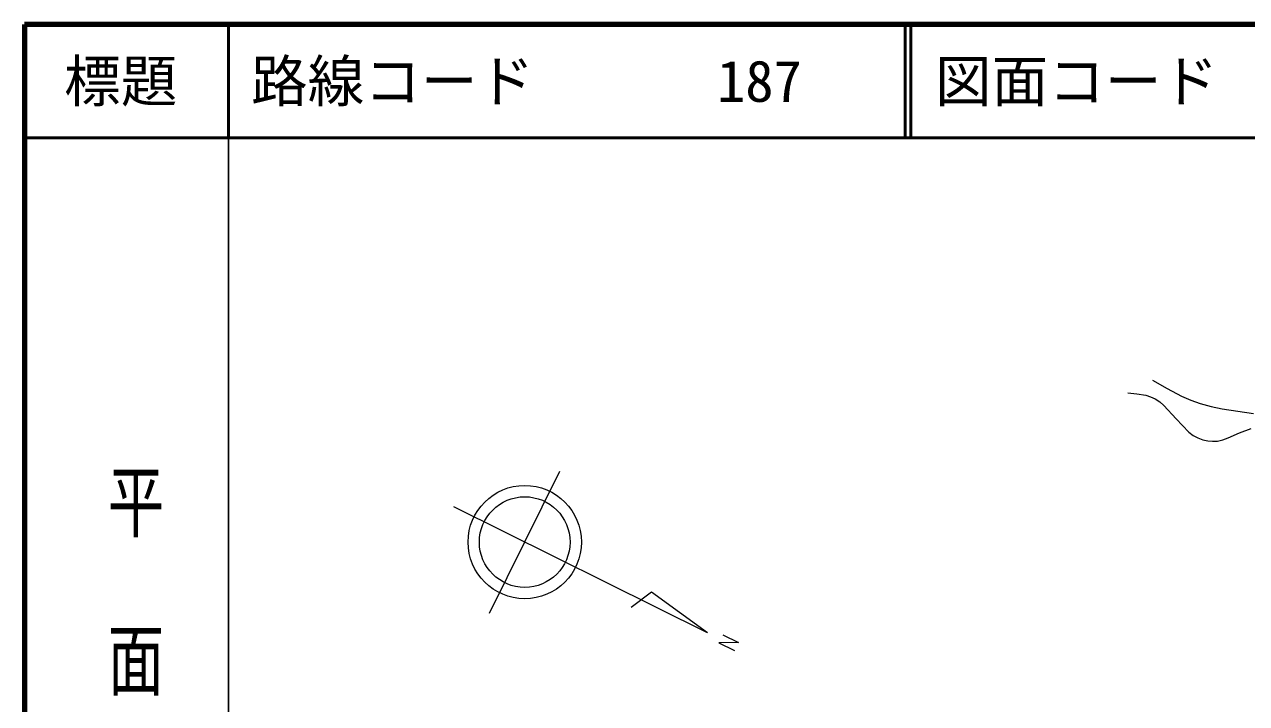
# Model space of a CAD drawing. Units: millimetres, scale not verified. Extents: x 66169 to 706169, y 819 to 360819.
# Drawn here: x 66169 to 174053, y 300865 to 360819 of the extents above; entities that cross this region are included whole.
import ezdxf
from ezdxf.enums import TextEntityAlignment as Align

# ---------------------------------------------------------------- set-up
doc = ezdxf.new("R2010")
doc.units = ezdxf.units.MM
doc.header["$LTSCALE"] = 1000
for name, color, linetype, lineweight in [('M-TTL', 2, 'Continuous', 140), ('M-TTL-BAND', 7, 'Continuous', 25), ('M-TTL-LINE', 7, 'Continuous', 50), ('S-BGD', 1, 'Continuous', 13)]:
    doc.layers.add(name, color=color, linetype=linetype, lineweight=lineweight)
doc.layers.add('M-TTL-TXT', color=7, linetype='Continuous')
doc.styles.add('@ＭＳ ゴシック', font='')
doc.styles.add('ＭＳ ゴシック', font='')
doc.styles.get('@ＭＳ ゴシック').set_extended_font_data('@MS Gothic')
doc.styles.get('ＭＳ ゴシック').set_extended_font_data('MS Gothic')

msp = doc.modelspace()

# ---------------------------------------------------------------- linework, layer by layer
at = {"layer": 'M-TTL'}
for p, q in [((66169, 360819), (66169, 819)), ((706169, 360819), (66169, 360819))]:
    msp.add_line(p, q, dxfattribs=at)
at = {"layer": 'M-TTL-BAND'}
msp.add_line((84169, 350819), (84169, 819), dxfattribs=at)
at = {"layer": 'M-TTL-LINE'}
for p, q in [((84169, 360819), (84169, 350819)), ((143919, 360819), (143919, 350819)), ((144419, 360819), (144419, 350819)), ((66169, 350819), (706169, 350819))]:
    msp.add_line(p, q, dxfattribs=at)
at = {"layer": 'S-BGD'}
for p, q in [((107222, 308850), (113443, 321392)), ((126457, 307122), (104062, 318231)), ((121527, 310684), (119742, 309337)), ((126457, 307122), (121527, 310684)), ((127817, 306934), (129200, 306248)), ((129200, 306248), (127457, 306219)), ((127457, 306219), (128849, 305538))]:
    msp.add_line(p, q, dxfattribs=at)
for points in [[(165761, 329403), (167032, 328679), (168322, 328013), (169132, 327659), (169961, 327362), (170916, 327097), (171890, 326890), (174660, 326461)], [(163567, 328284), (164374, 328209), (165147, 328076), (165584, 327946), (165991, 327761), (166389, 327502), (166757, 327189), (167830, 325990), (168965, 324816), (169343, 324543), (169765, 324313), (170186, 324152), (170621, 324051), (171049, 324015), (171475, 324041), (171948, 324143), (172424, 324309), (173428, 324759), (174462, 325155)]]:
    msp.add_lwpolyline(points, dxfattribs=at)
for radius in [5000, 4000]:
    msp.add_circle((110332, 315121), radius, dxfattribs=at)

# ---------------------------------------------------------------- texts
at = {"layer": 'M-TTL-BAND', "style": '@ＭＳ ゴシック', "width": 1.4}
msp.add_text('平  面  図', height=3666, rotation=270, dxfattribs=at).set_placement((75946, 287294), align=Align.MIDDLE_RIGHT)
at = {"layer": 'M-TTL-TXT', "style": 'ＭＳ ゴシック'}
msp.add_text('標題', height=3666, dxfattribs=at).set_placement((74669, 355819), align=Align.MIDDLE_CENTER)
for s, p in [('路線コード', (86169, 355819)), ('187', (127311, 355819)), ('図面コード', (146549, 355819))]:
    msp.add_text(s, height=3666, dxfattribs=at).set_placement(p, align=Align.MIDDLE_LEFT)

doc.saveas('drawing.dxf')
